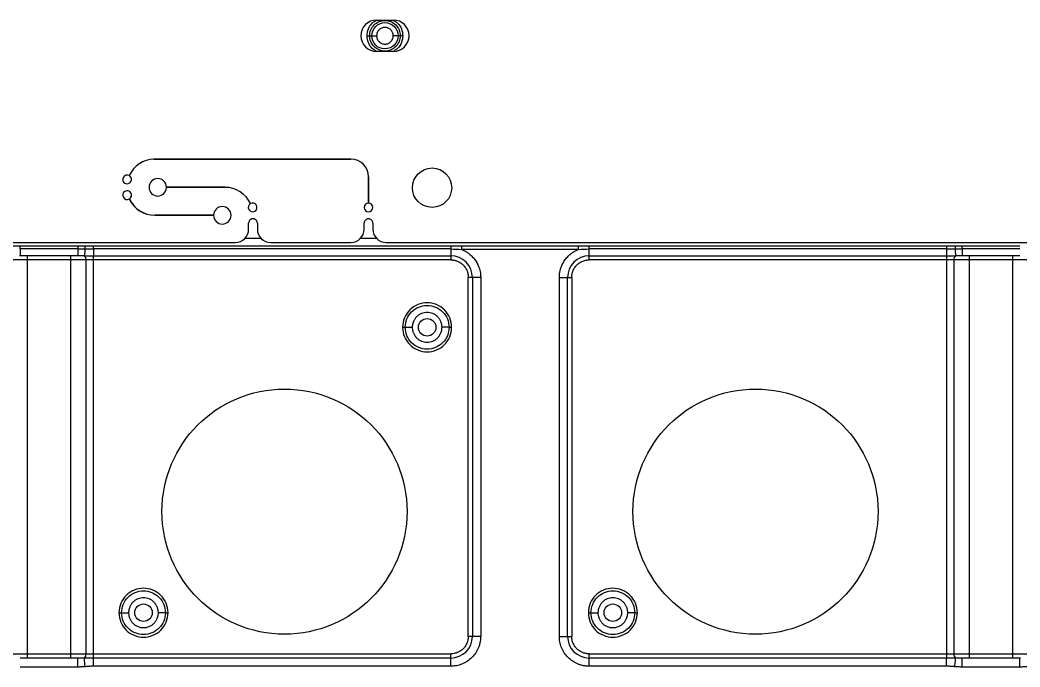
# Model space of a CAD drawing. Header units: millimetres. Extents: x -1 to 1576, y 30 to 633.
# Drawn here: x 1031.4 to 1145.7, y 184.6 to 258.5 of the extents above; entities that cross this region are included whole.
import ezdxf

# ---------------------------------------------------------------- set-up
doc = ezdxf.new("R2010")
doc.units = ezdxf.units.MM

msp = doc.modelspace()

# ---------------------------------------------------------------- linework, layer by layer
at = {"color": 7, "linetype": 'Continuous', "lineweight": 25}
for p, q in [((1072.16, 258.53), (1074.06, 258.53)), ((1074.06, 254.93), (1072.16, 254.93)), ((1046.72, 242.64), (1069.23, 242.64)), ((1069.23, 242.63), (1046.72, 242.63)), ((1071.23, 237.63), (1071.23, 240.63)), ((1071.24, 240.63), (1071.24, 237.63)), ((1048.15, 239.44), (1054.83, 239.44)), ((1054.83, 239.43), (1048.15, 239.43)), ((1046.81, 236.24), (1053.53, 236.24)), ((1053.53, 236.23), (1046.81, 236.23)), ((1057.53, 234.63), (1057.53, 235.33)), ((1058.53, 235.33), (1058.53, 234.63)), ((1070.73, 234.63), (1070.73, 235.33)), ((1071.73, 235.33), (1071.73, 234.63)), ((965.59, 233.13), (1056.03, 233.13)), ((1057.15, 233.63), (1058.91, 233.63)), ((1060.03, 233.13), (1069.23, 233.13)), ((1070.35, 233.63), (1072.11, 233.63)), ((1073.23, 233.13), (1163.67, 233.13)), ((1031.41, 232.73), (1038.03, 232.73)), ((1031.41, 232.4), (1031.41, 232.73)), ((1038.03, 232.4), (1031.41, 232.4)), ((1039.82, 232.74), (1080.63, 232.74)), ((1080.63, 232.38), (1039.82, 232.38)), ((1080.63, 232.38), (1080.63, 231.13)), ((1081.89, 232.75), (1095.19, 232.75)), ((1095.19, 232.31), (1081.89, 232.31)), ((1096.45, 232.74), (1137.26, 232.74)), ((1137.26, 232.38), (1096.45, 232.38)), ((1096.45, 231.13), (1096.45, 232.38)), ((1139.05, 232.73), (1145.67, 232.73)), ((1139.05, 232.4), (1139.05, 232.73)), ((1145.67, 232.4), (1139.05, 232.4)), ((1080.63, 231.13), (988.81, 231.13)), ((1031.36, 231.63), (1031.41, 231.64)), ((1031.41, 231.63), (1038.03, 231.63)), ((1032.24, 231.63), (1032.24, 185.63)), ((1037.2, 185.63), (1037.2, 231.63)), ((1038.03, 231.65), (1038.13, 231.63)), ((1038.95, 231.13), (1038.95, 186.13)), ((1039.82, 231.6), (1080.63, 231.6)), ((1039.82, 185.66), (1039.82, 231.6)), ((1096.45, 231.6), (1137.26, 231.6)), ((1188.27, 231.13), (1096.45, 231.13)), ((1137.26, 231.6), (1137.26, 185.66)), ((1138.14, 186.13), (1138.14, 231.13)), ((1139, 231.63), (1139.05, 231.64)), ((1139.05, 231.63), (1145.67, 231.63)), ((1139.88, 231.63), (1139.88, 185.63)), ((1144.84, 185.63), (1144.84, 231.63)), ((1084.05, 229.13), (1082.63, 229.13)), ((1082.63, 188.13), (1082.63, 229.13)), ((1083.1, 229.13), (1083.1, 188.13)), ((1084.05, 229.13), (1084.05, 188.13)), ((1093.04, 188.13), (1093.04, 229.13)), ((1093.04, 229.13), (1094.45, 229.13)), ((1093.98, 188.13), (1093.98, 229.13)), ((1094.45, 229.13), (1094.45, 188.13)), ((1084.05, 188.13), (1082.63, 188.13)), ((1093.04, 188.13), (1094.45, 188.13)), ((988.81, 186.13), (1080.63, 186.13)), ((1038.03, 185.63), (1031.41, 185.63)), ((1038.08, 185.63), (1038.03, 185.63)), ((1080.63, 185.66), (1039.82, 185.66)), ((1080.63, 184.72), (1080.63, 186.13)), ((1096.45, 184.72), (1096.45, 186.13)), ((1096.45, 186.13), (1188.27, 186.13)), ((1137.26, 185.66), (1096.45, 185.66)), ((1145.67, 185.63), (1139.05, 185.63)), ((1145.72, 185.63), (1145.67, 185.63)), ((1038.03, 184.63), (1031.41, 184.63)), ((1080.63, 184.72), (1039.82, 184.72)), ((1137.26, 184.72), (1096.45, 184.72)), ((1145.67, 184.63), (1139.05, 184.63))]:
    msp.add_line(p, q, dxfattribs=at)
at = {"color": 141}
for centre, radius in [((1073.11, 256.73), 1.5), ((1077.93, 223.43), 1), ((1045.52, 190.83), 1), ((1099.15, 190.83), 1)]:
    msp.add_circle(centre, radius, dxfattribs=at)
at = {"color": 7, "linetype": 'Continuous', "lineweight": 25}
for centre, radius in [((1078.49, 239.38), 2.25), ((1061.63, 202.38), 14), ((1115.45, 202.38), 14)]:
    msp.add_circle(centre, radius, dxfattribs=at)
for centre, radius, start, end in [((1072.16, 256.73), 1.8, 90, 270), ((1074.06, 256.73), 1.8, 270, 90), ((1046.81, 239.43), 3.21, 91.5822, 155.3856), ((1046.81, 239.43), 3.2, 91.5847, 155.403), ((1069.23, 240.63), 2, 360, 90), ((1069.23, 240.63), 2, 360, 90), ((1043.65, 240.33), 0.5, 60.3991, 59.2477), ((1047.15, 239.43), 1, 0.2862, 359.7133), ((1043.65, 238.53), 0.5, 300.73, 299.5792), ((1054.83, 236.23), 3.2, 24.6158, 89.9998), ((1054.83, 236.23), 3.19, 24.5983, 89.9998), ((1046.81, 239.43), 3.2, 204.6089, 269.9998), ((1046.81, 239.43), 3.19, 204.5914, 269.9998), ((1054.53, 236.23), 1, 180.286, 179.7136), ((1057.99, 237.13), 0.5, 120.7513, 119.6), ((1071.23, 237.13), 0.5, 90.573, 89.427), ((1058.03, 235.33), 0.5, 359.9998, 180), ((1071.23, 235.33), 0.5, 359.9998, 180), ((1056.03, 234.63), 1.5, 270, 360), ((1060.03, 234.63), 1.5, 180, 270), ((1069.23, 234.63), 1.5, 270, 360), ((1073.23, 234.63), 1.5, 180, 270), ((1038.39, 231.21), 0.562, 352.1767, 47.5651), ((1080.63, 229.13), 2.47, 0, 90), ((1096.45, 229.13), 2.47, 90, 180), ((1138.69, 231.21), 0.562, 132.435, 187.8232), ((1080.63, 188.13), 2.47, 270, 360), ((1096.45, 188.13), 2.47, 180, 270), ((1038.39, 186.06), 0.562, 312.435, 7.8232), ((1138.69, 186.06), 0.562, 172.1767, 227.5651)]:
    msp.add_arc(centre, radius, start, end, dxfattribs=at)
for points, knots in [([(1071.06, 256.73), (1071.09, 257), (1071.15, 257.53), (1071.58, 258.19), (1072, 258.43), (1072.18, 258.53)], [0, 0, 0, 0, 0.358697, 0.71725, 1, 1, 1, 1]), ([(1071.36, 256.73), (1071.36, 256.96), (1071.4, 257.19), (1071.58, 257.61), (1071.71, 257.81), (1072.03, 258.13), (1072.22, 258.26), (1072.65, 258.44), (1072.88, 258.48), (1073.34, 258.48), (1073.56, 258.44), (1073.99, 258.26), (1074.18, 258.13), (1074.51, 257.81), (1074.63, 257.61), (1074.81, 257.19), (1074.86, 256.96), (1074.86, 256.73)], [0, 0, 0, 0, 0.125, 0.125, 0.25, 0.25, 0.375, 0.375, 0.5, 0.5, 0.625, 0.625, 0.75, 0.75, 0.875, 0.875, 1, 1, 1, 1]), ([(1074.03, 258.53), (1074.22, 258.43), (1074.63, 258.19), (1075.06, 257.53), (1075.12, 257), (1075.16, 256.73)], [0, 0, 0, 0, 0.28278, 0.641312, 1, 1, 1, 1]), ([(1074.06, 256.73), (1074.06, 256.76), (1074.05, 256.83), (1074.04, 256.92), (1074.02, 257.01), (1073.97, 257.13), (1073.9, 257.26), (1073.78, 257.41), (1073.64, 257.53), (1073.42, 257.65), (1073.11, 257.71), (1072.79, 257.65), (1072.57, 257.53), (1072.43, 257.41), (1072.31, 257.26), (1072.22, 257.1), (1072.17, 256.92), (1072.16, 256.8), (1072.16, 256.73)], [0, 0, 0, 0, 0.031457, 0.062629, 0.093823, 0.125343, 0.187791, 0.250424, 0.312874, 0.375501, 0.500073, 0.624645, 0.687092, 0.749724, 0.812175, 0.874803, 0.937354, 1, 1, 1, 1]), ([(1071.06, 256.73), (1071.13, 256.73), (1071.21, 256.73), (1071.32, 256.73), (1071.36, 256.73), (1071.36, 256.73)], [0, 0, 0, 0, 0.5, 0.5, 1, 1, 1, 1]), ([(1072.18, 254.93), (1072, 255.04), (1071.58, 255.28), (1071.15, 255.93), (1071.09, 256.47), (1071.06, 256.73)], [0, 0, 0, 0, 0.282779, 0.641327, 1, 1, 1, 1]), ([(1071.06, 256.73), (1071.13, 256.73), (1071.21, 256.73), (1071.32, 256.73), (1071.36, 256.73), (1071.36, 256.73)], [0, 0, 0, 0, 0.5, 0.5, 1, 1, 1, 1]), ([(1071.36, 256.73), (1071.36, 256.73), (1071.44, 256.73), (1071.74, 256.73), (1071.95, 256.73), (1072.16, 256.73)], [0, 0, 0, 0, 0.5, 0.5, 1, 1, 1, 1]), ([(1074.86, 256.73), (1074.86, 256.5), (1074.81, 256.27), (1074.63, 255.85), (1074.51, 255.66), (1074.18, 255.33), (1073.99, 255.2), (1073.56, 255.03), (1073.34, 254.98), (1072.88, 254.98), (1072.65, 255.03), (1072.22, 255.2), (1072.03, 255.33), (1071.71, 255.66), (1071.58, 255.85), (1071.4, 256.27), (1071.36, 256.5), (1071.36, 256.73)], [0, 0, 0, 0, 0.125, 0.125, 0.25, 0.25, 0.375, 0.375, 0.5, 0.5, 0.625, 0.625, 0.75, 0.75, 0.875, 0.875, 1, 1, 1, 1]), ([(1072.16, 256.73), (1072.16, 256.7), (1072.16, 256.64), (1072.17, 256.55), (1072.2, 256.46), (1072.24, 256.34), (1072.31, 256.2), (1072.43, 256.06), (1072.57, 255.94), (1072.79, 255.82), (1073.11, 255.76), (1073.42, 255.82), (1073.64, 255.94), (1073.78, 256.06), (1073.9, 256.2), (1073.99, 256.37), (1074.05, 256.55), (1074.05, 256.67), (1074.06, 256.73)], [0, 0, 0, 0, 0.031456, 0.062628, 0.093821, 0.12534, 0.187786, 0.250416, 0.312865, 0.375492, 0.500072, 0.624649, 0.687097, 0.749729, 0.81218, 0.874806, 0.937356, 1, 1, 1, 1]), ([(1074.86, 256.73), (1074.86, 256.73), (1074.77, 256.73), (1074.47, 256.73), (1074.27, 256.73), (1074.06, 256.73)], [0, 0, 0, 0, 0.5, 0.5, 1, 1, 1, 1]), ([(1075.16, 256.73), (1075.12, 256.47), (1075.06, 255.93), (1074.67, 255.31), (1074.3, 255.1), (1074.16, 255.02)], [0, 0, 0, 0, 0.385126, 0.77009, 1, 1, 1, 1]), ([(1075.16, 256.73), (1075.08, 256.73), (1075, 256.73), (1074.89, 256.73), (1074.86, 256.73), (1074.86, 256.73)], [0, 0, 0, 0, 0.5, 0.5, 1, 1, 1, 1]), ([(1030.62, 232.74), (1030.74, 232.74), (1031, 232.73), (1031.26, 232.73), (1031.41, 232.73)], [0, 0, 0, 0, 0.452244, 1, 1, 1, 1]), ([(1031.41, 232.4), (1031.41, 232.18), (1031.41, 231.99), (1031.41, 231.71), (1031.41, 231.63), (1031.41, 231.63)], [0, 0, 0, 0, 0.5, 0.5, 1, 1, 1, 1]), ([(1038.03, 232.73), (1038.18, 232.73), (1038.44, 232.73), (1038.7, 232.74), (1038.82, 232.74)], [0, 0, 0, 0, 0.548125, 1, 1, 1, 1]), ([(1038.03, 232.4), (1038.03, 232.18), (1038.03, 231.99), (1038.03, 231.71), (1038.03, 231.63), (1038.03, 231.63)], [0, 0, 0, 0, 0.5, 0.5, 1, 1, 1, 1]), ([(1038.83, 232.39), (1038.82, 232.2), (1038.8, 232.02), (1038.78, 231.75), (1038.77, 231.66), (1038.77, 231.62)], [0, 0, 0, 0, 0.5, 0.5, 1, 1, 1, 1]), ([(1038.82, 232.74), (1039.02, 232.74), (1039.35, 232.74), (1039.68, 232.74), (1039.82, 232.74)], [0, 0, 0, 0, 0.580575, 1, 1, 1, 1]), ([(1039.82, 232.38), (1039.82, 232.2), (1039.82, 232.04), (1039.82, 231.77), (1039.82, 231.66), (1039.82, 231.6)], [0, 0, 0, 0, 0.5, 0.5, 1, 1, 1, 1]), ([(1080.63, 232.74), (1080.72, 232.74), (1080.93, 232.74), (1081.27, 232.74), (1081.59, 232.75), (1081.81, 232.75), (1081.89, 232.75)], [0, 0, 0, 0, 0.2213782, 0.4921635, 0.7995003, 1, 1, 1, 1]), ([(1081.89, 232.31), (1081.89, 232.4), (1081.89, 232.49), (1081.89, 232.64), (1081.89, 232.71), (1081.89, 232.75)], [0, 0, 0, 0, 0.5, 0.5, 1, 1, 1, 1]), ([(1081.89, 232.31), (1081.94, 232.29), (1082.04, 232.24), (1082.19, 232.17), (1082.34, 232.09), (1082.48, 232.01), (1082.62, 231.91), (1082.84, 231.74), (1083.14, 231.47), (1083.47, 231.06), (1083.73, 230.61), (1083.89, 230.18), (1083.99, 229.79), (1084.04, 229.46), (1084.04, 229.24), (1084.05, 229.13)], [0, 0, 0, 0, 0.040883, 0.08158, 0.122187, 0.162802, 0.203521, 0.244441, 0.372171, 0.500035, 0.627766, 0.75563, 0.837187, 0.918385, 1, 1, 1, 1]), ([(1093.04, 229.13), (1093.04, 229.19), (1093.04, 229.3), (1093.05, 229.46), (1093.07, 229.63), (1093.1, 229.79), (1093.14, 229.95), (1093.21, 230.23), (1093.36, 230.61), (1093.62, 231.06), (1093.94, 231.47), (1094.28, 231.78), (1094.6, 232.01), (1094.89, 232.18), (1095.09, 232.26), (1095.19, 232.31)], [0, 0, 0, 0, 0.040883, 0.08158, 0.122187, 0.162802, 0.203521, 0.244441, 0.372171, 0.500035, 0.627766, 0.75563, 0.837187, 0.918385, 1, 1, 1, 1]), ([(1095.19, 232.75), (1095.28, 232.75), (1095.49, 232.75), (1095.82, 232.74), (1096.15, 232.74), (1096.36, 232.74), (1096.45, 232.74)], [0, 0, 0, 0, 0.200515, 0.50786, 0.778848, 1, 1, 1, 1]), ([(1095.19, 232.75), (1095.19, 232.71), (1095.19, 232.64), (1095.19, 232.49), (1095.19, 232.4), (1095.19, 232.31)], [0, 0, 0, 0, 0.5, 0.5, 1, 1, 1, 1]), ([(1137.26, 232.74), (1137.4, 232.74), (1137.74, 232.74), (1138.07, 232.74), (1138.26, 232.74)], [0, 0, 0, 0, 0.420474, 1, 1, 1, 1]), ([(1137.26, 232.38), (1137.26, 232.2), (1137.26, 232.04), (1137.26, 231.77), (1137.26, 231.66), (1137.26, 231.6)], [0, 0, 0, 0, 0.5, 0.5, 1, 1, 1, 1]), ([(1138.25, 232.39), (1138.27, 232.2), (1138.28, 232.02), (1138.3, 231.75), (1138.31, 231.66), (1138.31, 231.62)], [0, 0, 0, 0, 0.5, 0.5, 1, 1, 1, 1]), ([(1138.26, 232.74), (1138.38, 232.74), (1138.64, 232.73), (1138.9, 232.73), (1139.05, 232.73)], [0, 0, 0, 0, 0.452244, 1, 1, 1, 1]), ([(1139.05, 232.4), (1139.05, 232.18), (1139.05, 231.99), (1139.05, 231.71), (1139.05, 231.63), (1139.05, 231.63)], [0, 0, 0, 0, 0.5, 0.5, 1, 1, 1, 1]), ([(1080.63, 231.13), (1080.67, 231.13), (1080.76, 231.13), (1080.88, 231.12), (1081.01, 231.1), (1081.13, 231.07), (1081.25, 231.04), (1081.46, 230.96), (1081.74, 230.82), (1082.05, 230.56), (1082.31, 230.24), (1082.48, 229.92), (1082.57, 229.63), (1082.62, 229.38), (1082.63, 229.22), (1082.63, 229.13)], [0, 0, 0, 0, 0.040276, 0.080243, 0.120058, 0.159883, 0.199877, 0.240199, 0.370043, 0.500057, 0.629901, 0.759916, 0.840121, 0.919721, 1, 1, 1, 1]), ([(1094.45, 229.13), (1094.45, 229.18), (1094.45, 229.26), (1094.47, 229.38), (1094.48, 229.51), (1094.51, 229.63), (1094.55, 229.75), (1094.62, 229.96), (1094.77, 230.24), (1095.03, 230.56), (1095.34, 230.82), (1095.66, 230.98), (1095.95, 231.08), (1096.2, 231.12), (1096.37, 231.13), (1096.45, 231.13)], [0, 0, 0, 0, 0.040276, 0.080243, 0.120058, 0.159883, 0.199877, 0.240199, 0.370043, 0.500057, 0.629901, 0.759916, 0.840121, 0.919721, 1, 1, 1, 1]), ([(1080.73, 223.43), (1080.73, 223.8), (1080.66, 224.17), (1080.38, 224.84), (1080.17, 225.15), (1079.65, 225.67), (1079.34, 225.88), (1078.66, 226.16), (1078.3, 226.23), (1077.56, 226.23), (1077.2, 226.16), (1076.52, 225.88), (1076.21, 225.67), (1075.69, 225.15), (1075.48, 224.84), (1075.2, 224.17), (1075.13, 223.8), (1075.13, 223.43)], [0, 0, 0, 0, 0.125, 0.125, 0.25, 0.25, 0.375, 0.375, 0.5, 0.5, 0.625, 0.625, 0.75, 0.75, 0.875, 0.875, 1, 1, 1, 1]), ([(1075.43, 223.43), (1075.43, 223.76), (1075.5, 224.09), (1075.75, 224.69), (1075.93, 224.97), (1076.39, 225.43), (1076.67, 225.62), (1077.28, 225.87), (1077.6, 225.93), (1078.26, 225.93), (1078.59, 225.87), (1079.19, 225.62), (1079.47, 225.43), (1079.93, 224.97), (1080.12, 224.69), (1080.37, 224.09), (1080.43, 223.76), (1080.43, 223.43)], [0, 0, 0, 0, 0.125, 0.125, 0.25, 0.25, 0.375, 0.375, 0.5, 0.5, 0.625, 0.625, 0.75, 0.75, 0.875, 0.875, 1, 1, 1, 1]), ([(1079.63, 223.43), (1079.63, 223.48), (1079.63, 223.57), (1079.61, 223.7), (1079.59, 223.83), (1079.55, 223.96), (1079.48, 224.15), (1079.35, 224.38), (1079.14, 224.64), (1078.88, 224.86), (1078.59, 225.01), (1078.27, 225.11), (1077.93, 225.14), (1077.6, 225.11), (1077.28, 225.01), (1076.98, 224.86), (1076.72, 224.64), (1076.51, 224.38), (1076.37, 224.12), (1076.28, 223.87), (1076.24, 223.66), (1076.23, 223.51), (1076.23, 223.43)], [0, 0, 0, 0, 0.025179, 0.05013, 0.075011, 0.099978, 0.125186, 0.187587, 0.250092, 0.312501, 0.37501, 0.437474, 0.50004, 0.562505, 0.625066, 0.687464, 0.749971, 0.812374, 0.874873, 0.916678, 0.958145, 1, 1, 1, 1]), ([(1075.13, 223.43), (1075.21, 223.43), (1075.29, 223.43), (1075.4, 223.43), (1075.43, 223.43), (1075.43, 223.43)], [0, 0, 0, 0, 0.5, 0.5, 1, 1, 1, 1]), ([(1075.13, 223.43), (1075.13, 223.07), (1075.2, 222.7), (1075.48, 222.02), (1075.69, 221.71), (1076.21, 221.19), (1076.52, 220.99), (1077.2, 220.71), (1077.56, 220.63), (1078.3, 220.63), (1078.66, 220.71), (1079.34, 220.99), (1079.65, 221.19), (1080.17, 221.71), (1080.38, 222.02), (1080.66, 222.7), (1080.73, 223.07), (1080.73, 223.43)], [0, 0, 0, 0, 0.125, 0.125, 0.25, 0.25, 0.375, 0.375, 0.5, 0.5, 0.625, 0.625, 0.75, 0.75, 0.875, 0.875, 1, 1, 1, 1]), ([(1080.43, 223.43), (1080.43, 223.11), (1080.37, 222.78), (1080.12, 222.17), (1079.93, 221.9), (1079.47, 221.43), (1079.19, 221.25), (1078.59, 221), (1078.26, 220.93), (1077.6, 220.93), (1077.28, 221), (1076.67, 221.25), (1076.39, 221.43), (1075.93, 221.9), (1075.75, 222.17), (1075.5, 222.78), (1075.43, 223.11), (1075.43, 223.43)], [0, 0, 0, 0, 0.125, 0.125, 0.25, 0.25, 0.375, 0.375, 0.5, 0.5, 0.625, 0.625, 0.75, 0.75, 0.875, 0.875, 1, 1, 1, 1]), ([(1075.43, 223.43), (1075.43, 223.43), (1075.52, 223.43), (1075.81, 223.43), (1076.02, 223.43), (1076.23, 223.43)], [0, 0, 0, 0, 0.5, 0.5, 1, 1, 1, 1]), ([(1076.23, 223.43), (1076.23, 223.39), (1076.23, 223.3), (1076.25, 223.17), (1076.28, 223.04), (1076.31, 222.91), (1076.38, 222.72), (1076.51, 222.48), (1076.72, 222.22), (1076.98, 222.01), (1077.28, 221.85), (1077.6, 221.75), (1077.93, 221.72), (1078.26, 221.75), (1078.59, 221.85), (1078.88, 222.01), (1079.14, 222.22), (1079.35, 222.48), (1079.49, 222.75), (1079.58, 222.99), (1079.62, 223.21), (1079.63, 223.36), (1079.63, 223.43)], [0, 0, 0, 0, 0.0251076, 0.050018, 0.0748867, 0.0998699, 0.1251219, 0.1875141, 0.2500785, 0.3124838, 0.3749878, 0.4374518, 0.5000171, 0.5624816, 0.6250465, 0.687453, 0.7499617, 0.8123666, 0.8748679, 0.9166764, 0.9581445, 1, 1, 1, 1]), ([(1080.43, 223.43), (1080.43, 223.43), (1080.34, 223.43), (1080.05, 223.43), (1079.84, 223.43), (1079.63, 223.43)], [0, 0, 0, 0, 0.5, 0.5, 1, 1, 1, 1]), ([(1080.43, 223.43), (1080.43, 223.43), (1080.46, 223.43), (1080.57, 223.43), (1080.65, 223.43), (1080.73, 223.43)], [0, 0, 0, 0, 0.5, 0.5, 1, 1, 1, 1]), ([(1048.32, 190.83), (1048.32, 191.2), (1048.24, 191.57), (1047.96, 192.24), (1047.76, 192.55), (1047.24, 193.07), (1046.93, 193.28), (1046.25, 193.56), (1045.88, 193.63), (1045.15, 193.63), (1044.78, 193.56), (1044.11, 193.28), (1043.8, 193.07), (1043.28, 192.55), (1043.07, 192.24), (1042.79, 191.57), (1042.72, 191.2), (1042.72, 190.83)], [0, 0, 0, 0, 0.125, 0.125, 0.25, 0.25, 0.375, 0.375, 0.5, 0.5, 0.625, 0.625, 0.75, 0.75, 0.875, 0.875, 1, 1, 1, 1]), ([(1043.02, 190.83), (1043.02, 191.16), (1043.08, 191.49), (1043.33, 192.09), (1043.52, 192.37), (1043.98, 192.83), (1044.26, 193.02), (1044.86, 193.27), (1045.19, 193.33), (1045.85, 193.33), (1046.17, 193.27), (1046.78, 193.02), (1047.05, 192.83), (1047.52, 192.37), (1047.7, 192.09), (1047.95, 191.49), (1048.02, 191.16), (1048.02, 190.83)], [0, 0, 0, 0, 0.125, 0.125, 0.25, 0.25, 0.375, 0.375, 0.5, 0.5, 0.625, 0.625, 0.75, 0.75, 0.875, 0.875, 1, 1, 1, 1]), ([(1101.95, 190.83), (1101.95, 191.2), (1101.88, 191.57), (1101.6, 192.24), (1101.39, 192.55), (1100.87, 193.07), (1100.56, 193.28), (1099.88, 193.56), (1099.52, 193.63), (1098.78, 193.63), (1098.42, 193.56), (1097.74, 193.28), (1097.43, 193.07), (1096.91, 192.55), (1096.7, 192.24), (1096.42, 191.57), (1096.35, 191.2), (1096.35, 190.83)], [0, 0, 0, 0, 0.125, 0.125, 0.25, 0.25, 0.375, 0.375, 0.5, 0.5, 0.625, 0.625, 0.75, 0.75, 0.875, 0.875, 1, 1, 1, 1]), ([(1096.65, 190.83), (1096.65, 191.16), (1096.72, 191.49), (1096.97, 192.09), (1097.15, 192.37), (1097.61, 192.83), (1097.89, 193.02), (1098.5, 193.27), (1098.82, 193.33), (1099.48, 193.33), (1099.81, 193.27), (1100.41, 193.02), (1100.69, 192.83), (1101.15, 192.37), (1101.34, 192.09), (1101.59, 191.49), (1101.65, 191.16), (1101.65, 190.83)], [0, 0, 0, 0, 0.125, 0.125, 0.25, 0.25, 0.375, 0.375, 0.5, 0.5, 0.625, 0.625, 0.75, 0.75, 0.875, 0.875, 1, 1, 1, 1]), ([(1047.22, 190.83), (1047.22, 190.88), (1047.21, 190.97), (1047.2, 191.1), (1047.17, 191.23), (1047.14, 191.36), (1047.07, 191.55), (1046.94, 191.78), (1046.73, 192.04), (1046.47, 192.26), (1046.17, 192.41), (1045.85, 192.51), (1045.52, 192.54), (1045.18, 192.51), (1044.86, 192.41), (1044.57, 192.26), (1044.31, 192.04), (1044.09, 191.78), (1043.95, 191.52), (1043.87, 191.27), (1043.83, 191.06), (1043.82, 190.91), (1043.82, 190.83)], [0, 0, 0, 0, 0.025179, 0.05013, 0.075011, 0.099978, 0.125186, 0.187587, 0.250092, 0.312501, 0.375011, 0.437474, 0.50004, 0.562505, 0.625066, 0.687464, 0.749971, 0.812374, 0.874873, 0.916678, 0.958145, 1, 1, 1, 1]), ([(1100.85, 190.83), (1100.85, 190.88), (1100.85, 190.97), (1100.83, 191.1), (1100.81, 191.23), (1100.77, 191.36), (1100.7, 191.55), (1100.57, 191.78), (1100.36, 192.04), (1100.1, 192.26), (1099.81, 192.41), (1099.49, 192.51), (1099.15, 192.54), (1098.82, 192.51), (1098.5, 192.41), (1098.2, 192.26), (1097.94, 192.04), (1097.73, 191.78), (1097.59, 191.52), (1097.5, 191.27), (1097.46, 191.06), (1097.45, 190.91), (1097.45, 190.83)], [0, 0, 0, 0, 0.025179, 0.05013, 0.075011, 0.099978, 0.125186, 0.187587, 0.250092, 0.312501, 0.37501, 0.437474, 0.50004, 0.562505, 0.625066, 0.687464, 0.749971, 0.812374, 0.874873, 0.916678, 0.958145, 1, 1, 1, 1]), ([(1042.72, 190.83), (1042.72, 190.47), (1042.79, 190.1), (1043.07, 189.42), (1043.28, 189.11), (1043.8, 188.59), (1044.11, 188.39), (1044.78, 188.11), (1045.15, 188.03), (1045.88, 188.03), (1046.25, 188.11), (1046.93, 188.39), (1047.24, 188.59), (1047.76, 189.11), (1047.96, 189.42), (1048.24, 190.1), (1048.32, 190.47), (1048.32, 190.83)], [0, 0, 0, 0, 0.125, 0.125, 0.25, 0.25, 0.375, 0.375, 0.5, 0.5, 0.625, 0.625, 0.75, 0.75, 0.875, 0.875, 1, 1, 1, 1]), ([(1042.72, 190.83), (1042.8, 190.83), (1042.87, 190.83), (1042.99, 190.83), (1043.02, 190.83), (1043.02, 190.83)], [0, 0, 0, 0, 0.5, 0.5, 1, 1, 1, 1]), ([(1048.02, 190.83), (1048.02, 190.51), (1047.95, 190.18), (1047.7, 189.57), (1047.52, 189.3), (1047.05, 188.83), (1046.78, 188.65), (1046.17, 188.4), (1045.85, 188.33), (1045.19, 188.33), (1044.86, 188.4), (1044.26, 188.65), (1043.98, 188.83), (1043.52, 189.3), (1043.33, 189.57), (1043.08, 190.18), (1043.02, 190.51), (1043.02, 190.83)], [0, 0, 0, 0, 0.125, 0.125, 0.25, 0.25, 0.375, 0.375, 0.5, 0.5, 0.625, 0.625, 0.75, 0.75, 0.875, 0.875, 1, 1, 1, 1]), ([(1043.02, 190.83), (1043.02, 190.83), (1043.1, 190.83), (1043.4, 190.83), (1043.61, 190.83), (1043.82, 190.83)], [0, 0, 0, 0, 0.5, 0.5, 1, 1, 1, 1]), ([(1043.82, 190.83), (1043.82, 190.79), (1043.82, 190.7), (1043.84, 190.57), (1043.86, 190.44), (1043.9, 190.31), (1043.97, 190.12), (1044.09, 189.88), (1044.31, 189.62), (1044.57, 189.41), (1044.86, 189.25), (1045.18, 189.15), (1045.52, 189.12), (1045.85, 189.15), (1046.17, 189.25), (1046.47, 189.41), (1046.73, 189.62), (1046.94, 189.88), (1047.08, 190.15), (1047.16, 190.39), (1047.21, 190.61), (1047.22, 190.76), (1047.22, 190.83)], [0, 0, 0, 0, 0.025108, 0.050018, 0.074887, 0.09987, 0.125122, 0.187514, 0.250079, 0.312484, 0.374988, 0.437452, 0.500017, 0.562482, 0.625047, 0.687453, 0.749962, 0.812367, 0.874868, 0.916676, 0.958145, 1, 1, 1, 1]), ([(1048.02, 190.83), (1048.02, 190.83), (1047.93, 190.83), (1047.64, 190.83), (1047.43, 190.83), (1047.22, 190.83)], [0, 0, 0, 0, 0.5, 0.5, 1, 1, 1, 1]), ([(1048.02, 190.83), (1048.02, 190.83), (1047.93, 190.83), (1047.64, 190.83), (1047.43, 190.83), (1047.22, 190.83)], [0, 0, 0, 0, 0.5, 0.5, 1, 1, 1, 1]), ([(1048.02, 190.83), (1048.02, 190.83), (1048.05, 190.83), (1048.16, 190.83), (1048.24, 190.83), (1048.32, 190.83)], [0, 0, 0, 0, 0.5, 0.5, 1, 1, 1, 1]), ([(1096.35, 190.83), (1096.43, 190.83), (1096.51, 190.83), (1096.62, 190.83), (1096.65, 190.83), (1096.65, 190.83)], [0, 0, 0, 0, 0.5, 0.5, 1, 1, 1, 1]), ([(1096.35, 190.83), (1096.35, 190.47), (1096.42, 190.1), (1096.7, 189.42), (1096.91, 189.11), (1097.43, 188.59), (1097.74, 188.39), (1098.42, 188.11), (1098.78, 188.03), (1099.52, 188.03), (1099.88, 188.11), (1100.56, 188.39), (1100.87, 188.59), (1101.39, 189.11), (1101.6, 189.42), (1101.88, 190.1), (1101.95, 190.47), (1101.95, 190.83)], [0, 0, 0, 0, 0.125, 0.125, 0.25, 0.25, 0.375, 0.375, 0.5, 0.5, 0.625, 0.625, 0.75, 0.75, 0.875, 0.875, 1, 1, 1, 1]), ([(1101.65, 190.83), (1101.65, 190.51), (1101.59, 190.18), (1101.34, 189.57), (1101.15, 189.3), (1100.69, 188.83), (1100.41, 188.65), (1099.81, 188.4), (1099.48, 188.33), (1098.82, 188.33), (1098.5, 188.4), (1097.89, 188.65), (1097.61, 188.83), (1097.15, 189.3), (1096.97, 189.57), (1096.72, 190.18), (1096.65, 190.51), (1096.65, 190.83)], [0, 0, 0, 0, 0.125, 0.125, 0.25, 0.25, 0.375, 0.375, 0.5, 0.5, 0.625, 0.625, 0.75, 0.75, 0.875, 0.875, 1, 1, 1, 1]), ([(1096.65, 190.83), (1096.65, 190.83), (1096.74, 190.83), (1097.03, 190.83), (1097.24, 190.83), (1097.45, 190.83)], [0, 0, 0, 0, 0.5, 0.5, 1, 1, 1, 1]), ([(1097.45, 190.83), (1097.45, 190.79), (1097.45, 190.7), (1097.47, 190.57), (1097.5, 190.44), (1097.53, 190.31), (1097.6, 190.12), (1097.73, 189.88), (1097.94, 189.62), (1098.2, 189.41), (1098.5, 189.25), (1098.82, 189.15), (1099.15, 189.12), (1099.48, 189.15), (1099.81, 189.25), (1100.1, 189.41), (1100.36, 189.62), (1100.57, 189.88), (1100.71, 190.15), (1100.8, 190.39), (1100.84, 190.61), (1100.85, 190.76), (1100.85, 190.83)], [0, 0, 0, 0, 0.025108, 0.050018, 0.074887, 0.09987, 0.125122, 0.187514, 0.250079, 0.312484, 0.374988, 0.437452, 0.500017, 0.562482, 0.625047, 0.687453, 0.749962, 0.812367, 0.874868, 0.916676, 0.958145, 1, 1, 1, 1]), ([(1101.65, 190.83), (1101.65, 190.83), (1101.56, 190.83), (1101.27, 190.83), (1101.06, 190.83), (1100.85, 190.83)], [0, 0, 0, 0, 0.5, 0.5, 1, 1, 1, 1]), ([(1101.65, 190.83), (1101.65, 190.83), (1101.68, 190.83), (1101.79, 190.83), (1101.87, 190.83), (1101.95, 190.83)], [0, 0, 0, 0, 0.5, 0.5, 1, 1, 1, 1]), ([(1084.05, 188.13), (1084.04, 188.07), (1084.04, 187.95), (1084.03, 187.76), (1084, 187.58), (1083.97, 187.4), (1083.92, 187.23), (1083.87, 187.05), (1083.75, 186.72), (1083.51, 186.24), (1083.06, 185.7), (1082.52, 185.26), (1082.01, 184.99), (1081.58, 184.85), (1081.27, 184.77), (1080.95, 184.73), (1080.74, 184.72), (1080.63, 184.72)], [0, 0, 0, 0, 0.034552, 0.068858, 0.103016, 0.137128, 0.171294, 0.205615, 0.240191, 0.37006, 0.500029, 0.629897, 0.759866, 0.820152, 0.879909, 0.939678, 1, 1, 1, 1]), ([(1082.63, 188.13), (1082.63, 188.09), (1082.63, 188.01), (1082.62, 187.88), (1082.6, 187.76), (1082.57, 187.64), (1082.53, 187.52), (1082.46, 187.31), (1082.32, 187.03), (1082.05, 186.71), (1081.74, 186.45), (1081.42, 186.28), (1081.13, 186.19), (1080.88, 186.14), (1080.72, 186.14), (1080.63, 186.13)], [0, 0, 0, 0, 0.040276, 0.080243, 0.120058, 0.159883, 0.199877, 0.240199, 0.370043, 0.500057, 0.629901, 0.759916, 0.840121, 0.919721, 1, 1, 1, 1]), ([(1096.45, 184.72), (1096.39, 184.72), (1096.27, 184.72), (1096.08, 184.74), (1095.9, 184.76), (1095.72, 184.8), (1095.54, 184.84), (1095.37, 184.89), (1095.03, 185.02), (1094.56, 185.26), (1094.02, 185.7), (1093.58, 186.24), (1093.31, 186.76), (1093.17, 187.18), (1093.09, 187.49), (1093.05, 187.81), (1093.04, 188.03), (1093.04, 188.13)], [0, 0, 0, 0, 0.034552, 0.068858, 0.103016, 0.137128, 0.171294, 0.205615, 0.240191, 0.37006, 0.500029, 0.629897, 0.759866, 0.820152, 0.879909, 0.939678, 1, 1, 1, 1]), ([(1096.45, 186.13), (1096.41, 186.13), (1096.32, 186.14), (1096.2, 186.15), (1096.08, 186.17), (1095.95, 186.19), (1095.83, 186.23), (1095.63, 186.3), (1095.34, 186.45), (1095.03, 186.71), (1094.77, 187.03), (1094.6, 187.35), (1094.51, 187.63), (1094.46, 187.88), (1094.45, 188.05), (1094.45, 188.13)], [0, 0, 0, 0, 0.040276, 0.080243, 0.120058, 0.159883, 0.199877, 0.240199, 0.370043, 0.500057, 0.629901, 0.759916, 0.840121, 0.919721, 1, 1, 1, 1]), ([(1038.03, 184.63), (1038.03, 184.89), (1038.03, 185.16), (1038.03, 185.53), (1038.03, 185.63), (1038.03, 185.63)], [0, 0, 0, 0, 0.5, 0.5, 1, 1, 1, 1]), ([(1038.85, 184.66), (1038.83, 184.89), (1038.81, 185.12), (1038.78, 185.48), (1038.77, 185.6), (1038.77, 185.64)], [0, 0, 0, 0, 0.5, 0.5, 1, 1, 1, 1]), ([(1039.82, 184.72), (1039.82, 184.92), (1039.82, 185.13), (1039.82, 185.46), (1039.82, 185.59), (1039.82, 185.66)], [0, 0, 0, 0, 0.5, 0.5, 1, 1, 1, 1]), ([(1137.26, 184.72), (1137.26, 184.92), (1137.26, 185.13), (1137.26, 185.46), (1137.26, 185.59), (1137.26, 185.66)], [0, 0, 0, 0, 0.5, 0.5, 1, 1, 1, 1]), ([(1138.23, 184.66), (1138.25, 184.89), (1138.27, 185.12), (1138.3, 185.48), (1138.31, 185.6), (1138.31, 185.64)], [0, 0, 0, 0, 0.5, 0.5, 1, 1, 1, 1]), ([(1139.05, 184.63), (1139.05, 184.76), (1139.05, 184.89), (1139.05, 185.14), (1139.05, 185.25), (1139.05, 185.43), (1139.05, 185.51), (1139.05, 185.61), (1139.05, 185.63), (1139.05, 185.63)], [0, 0, 0, 0, 0.25, 0.25, 0.5, 0.5, 0.75, 0.75, 1, 1, 1, 1]), ([(1145.67, 184.63), (1145.67, 184.89), (1145.67, 185.16), (1145.67, 185.53), (1145.67, 185.63), (1145.67, 185.63)], [0, 0, 0, 0, 0.5, 0.5, 1, 1, 1, 1]), ([(1038.85, 184.66), (1038.79, 184.65), (1038.67, 184.65), (1038.48, 184.64), (1038.26, 184.63), (1038.11, 184.63), (1038.03, 184.63)], [0, 0, 0, 0, 0.2078706, 0.4437568, 0.7077728, 1, 1, 1, 1]), ([(1039.82, 184.72), (1039.74, 184.72), (1039.59, 184.72), (1039.35, 184.7), (1039.1, 184.68), (1038.93, 184.67), (1038.85, 184.66)], [0, 0, 0, 0, 0.232371, 0.485289, 0.737412, 1, 1, 1, 1]), ([(1138.23, 184.66), (1138.15, 184.67), (1137.98, 184.68), (1137.73, 184.7), (1137.5, 184.72), (1137.34, 184.72), (1137.26, 184.72)], [0, 0, 0, 0, 0.2627497, 0.5148513, 0.7674746, 1, 1, 1, 1]), ([(1139.05, 184.63), (1138.9, 184.63), (1138.63, 184.63), (1138.35, 184.65), (1138.23, 184.66)], [0, 0, 0, 0, 0.556213, 1, 1, 1, 1]), ([(1146.49, 184.66), (1146.43, 184.65), (1146.31, 184.65), (1146.12, 184.64), (1145.9, 184.63), (1145.75, 184.63), (1145.67, 184.63)], [0, 0, 0, 0, 0.207871, 0.443757, 0.707773, 1, 1, 1, 1])]:
    msp.add_open_spline(points, degree=3, knots=knots, dxfattribs=at)
for points in [[(1038.03, 232.73), (1038.03, 232.67), (1038.03, 232.54), (1038.03, 232.4)], [(1038.03, 232.4), (1038.3, 232.4), (1038.56, 232.4), (1038.83, 232.39)], [(1038.82, 232.74), (1038.83, 232.67), (1038.83, 232.54), (1038.83, 232.39)], [(1038.83, 232.39), (1039.17, 232.39), (1039.5, 232.38), (1039.82, 232.38)], [(1039.82, 232.38), (1039.82, 232.53), (1039.82, 232.67), (1039.82, 232.74)], [(1080.63, 232.74), (1080.63, 232.67), (1080.63, 232.53), (1080.63, 232.38)], [(1080.63, 232.38), (1081.05, 232.38), (1081.47, 232.36), (1081.89, 232.31)], [(1095.19, 232.31), (1095.61, 232.36), (1096.03, 232.38), (1096.45, 232.38)], [(1096.45, 232.38), (1096.45, 232.53), (1096.45, 232.67), (1096.45, 232.74)], [(1137.26, 232.74), (1137.26, 232.67), (1137.26, 232.53), (1137.26, 232.38)], [(1137.26, 232.38), (1137.59, 232.38), (1137.91, 232.39), (1138.25, 232.39)], [(1138.26, 232.74), (1138.26, 232.67), (1138.25, 232.54), (1138.25, 232.39)], [(1138.25, 232.39), (1138.52, 232.4), (1138.79, 232.4), (1139.05, 232.4)], [(1038.03, 231.63), (1038.29, 231.63), (1038.53, 231.63), (1038.77, 231.62)], [(1038.77, 231.62), (1039.09, 231.61), (1039.46, 231.6), (1039.82, 231.6)], [(1137.26, 231.6), (1137.63, 231.6), (1137.99, 231.61), (1138.31, 231.62)], [(1138.31, 231.62), (1138.55, 231.63), (1138.79, 231.63), (1139.05, 231.63)], [(1038.77, 185.64), (1038.53, 185.63), (1038.29, 185.63), (1038.03, 185.63)], [(1039.82, 185.66), (1039.46, 185.66), (1039.09, 185.65), (1038.77, 185.64)], [(1138.31, 185.64), (1137.99, 185.65), (1137.63, 185.66), (1137.26, 185.66)], [(1139.05, 185.63), (1138.79, 185.63), (1138.55, 185.63), (1138.31, 185.64)]]:
    msp.add_open_spline(points, degree=3, dxfattribs=at)

doc.saveas('drawing.dxf')
